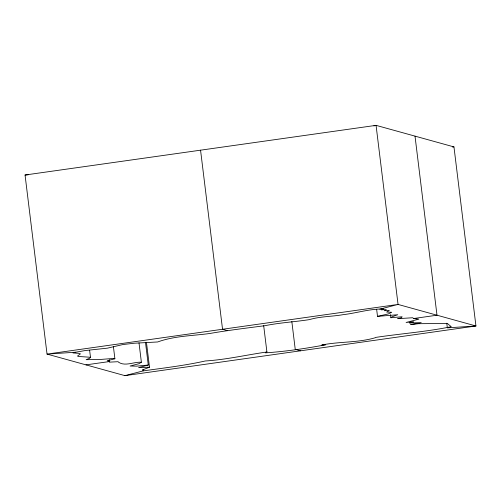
<?xml version="1.0" encoding="UTF-8"?>
<svg xmlns="http://www.w3.org/2000/svg" width="501" height="501" viewBox="0 0 501 501"><rect width="100%" height="100%" fill="white"/><g stroke="black" fill="none" stroke-linecap="round" stroke-linejoin="round"><path stroke-width="0.75" d="M146.455 342.383L149.498 367.189L142.829 369.832L143.154 370.897C163.933 367.978 184.806 365.567 205.278 360.977C226.089 359.718 246.436 354.877 266.914 351.99L263.676 325.631M89.629 350.287L90.487 357.263L89.648 358.278L86.116 359.674L99.373 359.53L114.247 358.403L114.898 358.797L107.208 360.72L109.531 361.54L109.343 359.987M266.914 351.99L265.449 352.861C285.526 351.52 305.742 348.514 325.506 344.801L321.817 345.007C339.509 341.432 358.384 342.853 375.6 337.636L375.744 337.398C400.881 333.635 426.376 331.812 451.244 326.696L447.374 323.489L418.56 323.696L410.645 324.629L421.209 322.625L409.536 322.982L413.193 322.224L413.45 321.774L406.111 322.462L418.836 319.156L413.601 318.523L412.692 317.753L397.688 318.68L401.552 317.728L402.109 316.77L390.88 317.734L390.504 314.634M139.002 342.872L141.382 362.254L138.777 363.77L130.053 366.024L136.673 366.143L148.277 365.035L145.515 342.552M390.88 317.734L392.233 316.738L397.763 314.728L377.51 316.369L376.652 309.393M148.277 365.035L138.595 367.646L149.498 367.189M373.878 125.92L376.063 125.35L453.962 146.912L475.95 325.988L124.937 375.65L47.038 354.088L25.05 175.012L376.063 125.35L398.051 304.433L475.95 325.988L447.343 327.867L446.767 323.214M124.937 375.65L143.154 370.897L142.967 369.35M379.839 309.18L398.051 304.433L47.038 354.088L75.651 352.216L85.502 350.506L107.421 348.157L122.92 344.538L134.481 343.21L157.69 341.964C174.26 335.889 192.359 335.87 209.75 333.497C228.087 330.291 246.617 328.092 265.079 325.663C279.721 322.682 294.663 321.905 309.361 319.625C320.233 316.363 331.837 316.645 343.003 314.684C356.599 313.119 369.7 308.748 383.603 308.985L381.305 309.831L386.296 309.587L384.298 310.708L389.296 310.457L386.628 312.067L391.738 312.273L388.294 313.933L377.51 316.369M75.651 352.216L72.964 352.954L78.576 353.299L80.429 353.844L77.536 356.029L78.175 356.449L90.487 357.263M85.99 364.872L109.531 361.54M413.601 318.523L436.997 315.21L415.01 136.128M141.382 362.254C133.936 361.603 125.206 366.801 118.43 362.135L118.18 361.697L109.381 362.148L109.212 360.006M25.05 175.012L28.144 174.805M452.416 147.012L453.962 146.912M227.736 330.698L222.544 329.263L200.557 150.181M300.443 350.819L295.246 349.385L291.82 321.473M113.376 346.391L114.898 358.797"/></g></svg>
